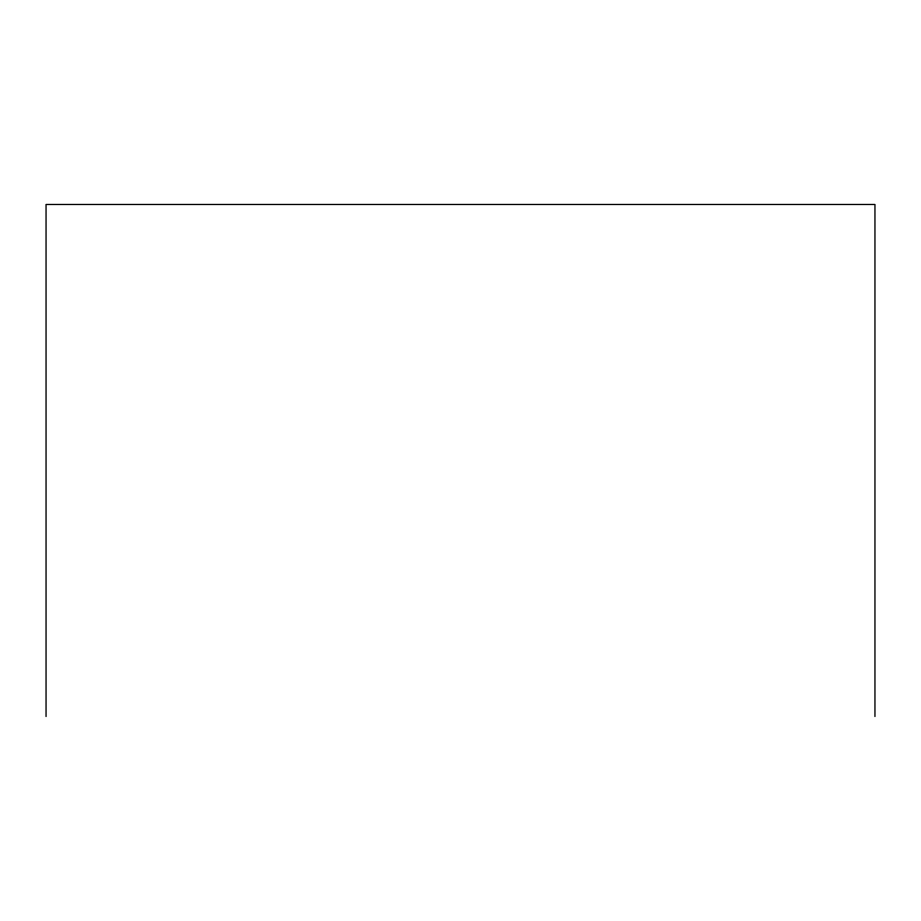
<?xml version="1.0" encoding="UTF-8"?>
<svg xmlns="http://www.w3.org/2000/svg" width="921" height="921" viewBox="0 0 921 921"><rect width="100%" height="100%" fill="white"/><g stroke="black" fill="none" stroke-linecap="round" stroke-linejoin="round"><path stroke-width="1.38" d="M874.95 716.526L874.95 204.474L46.05 204.474L46.05 716.526"/></g></svg>
